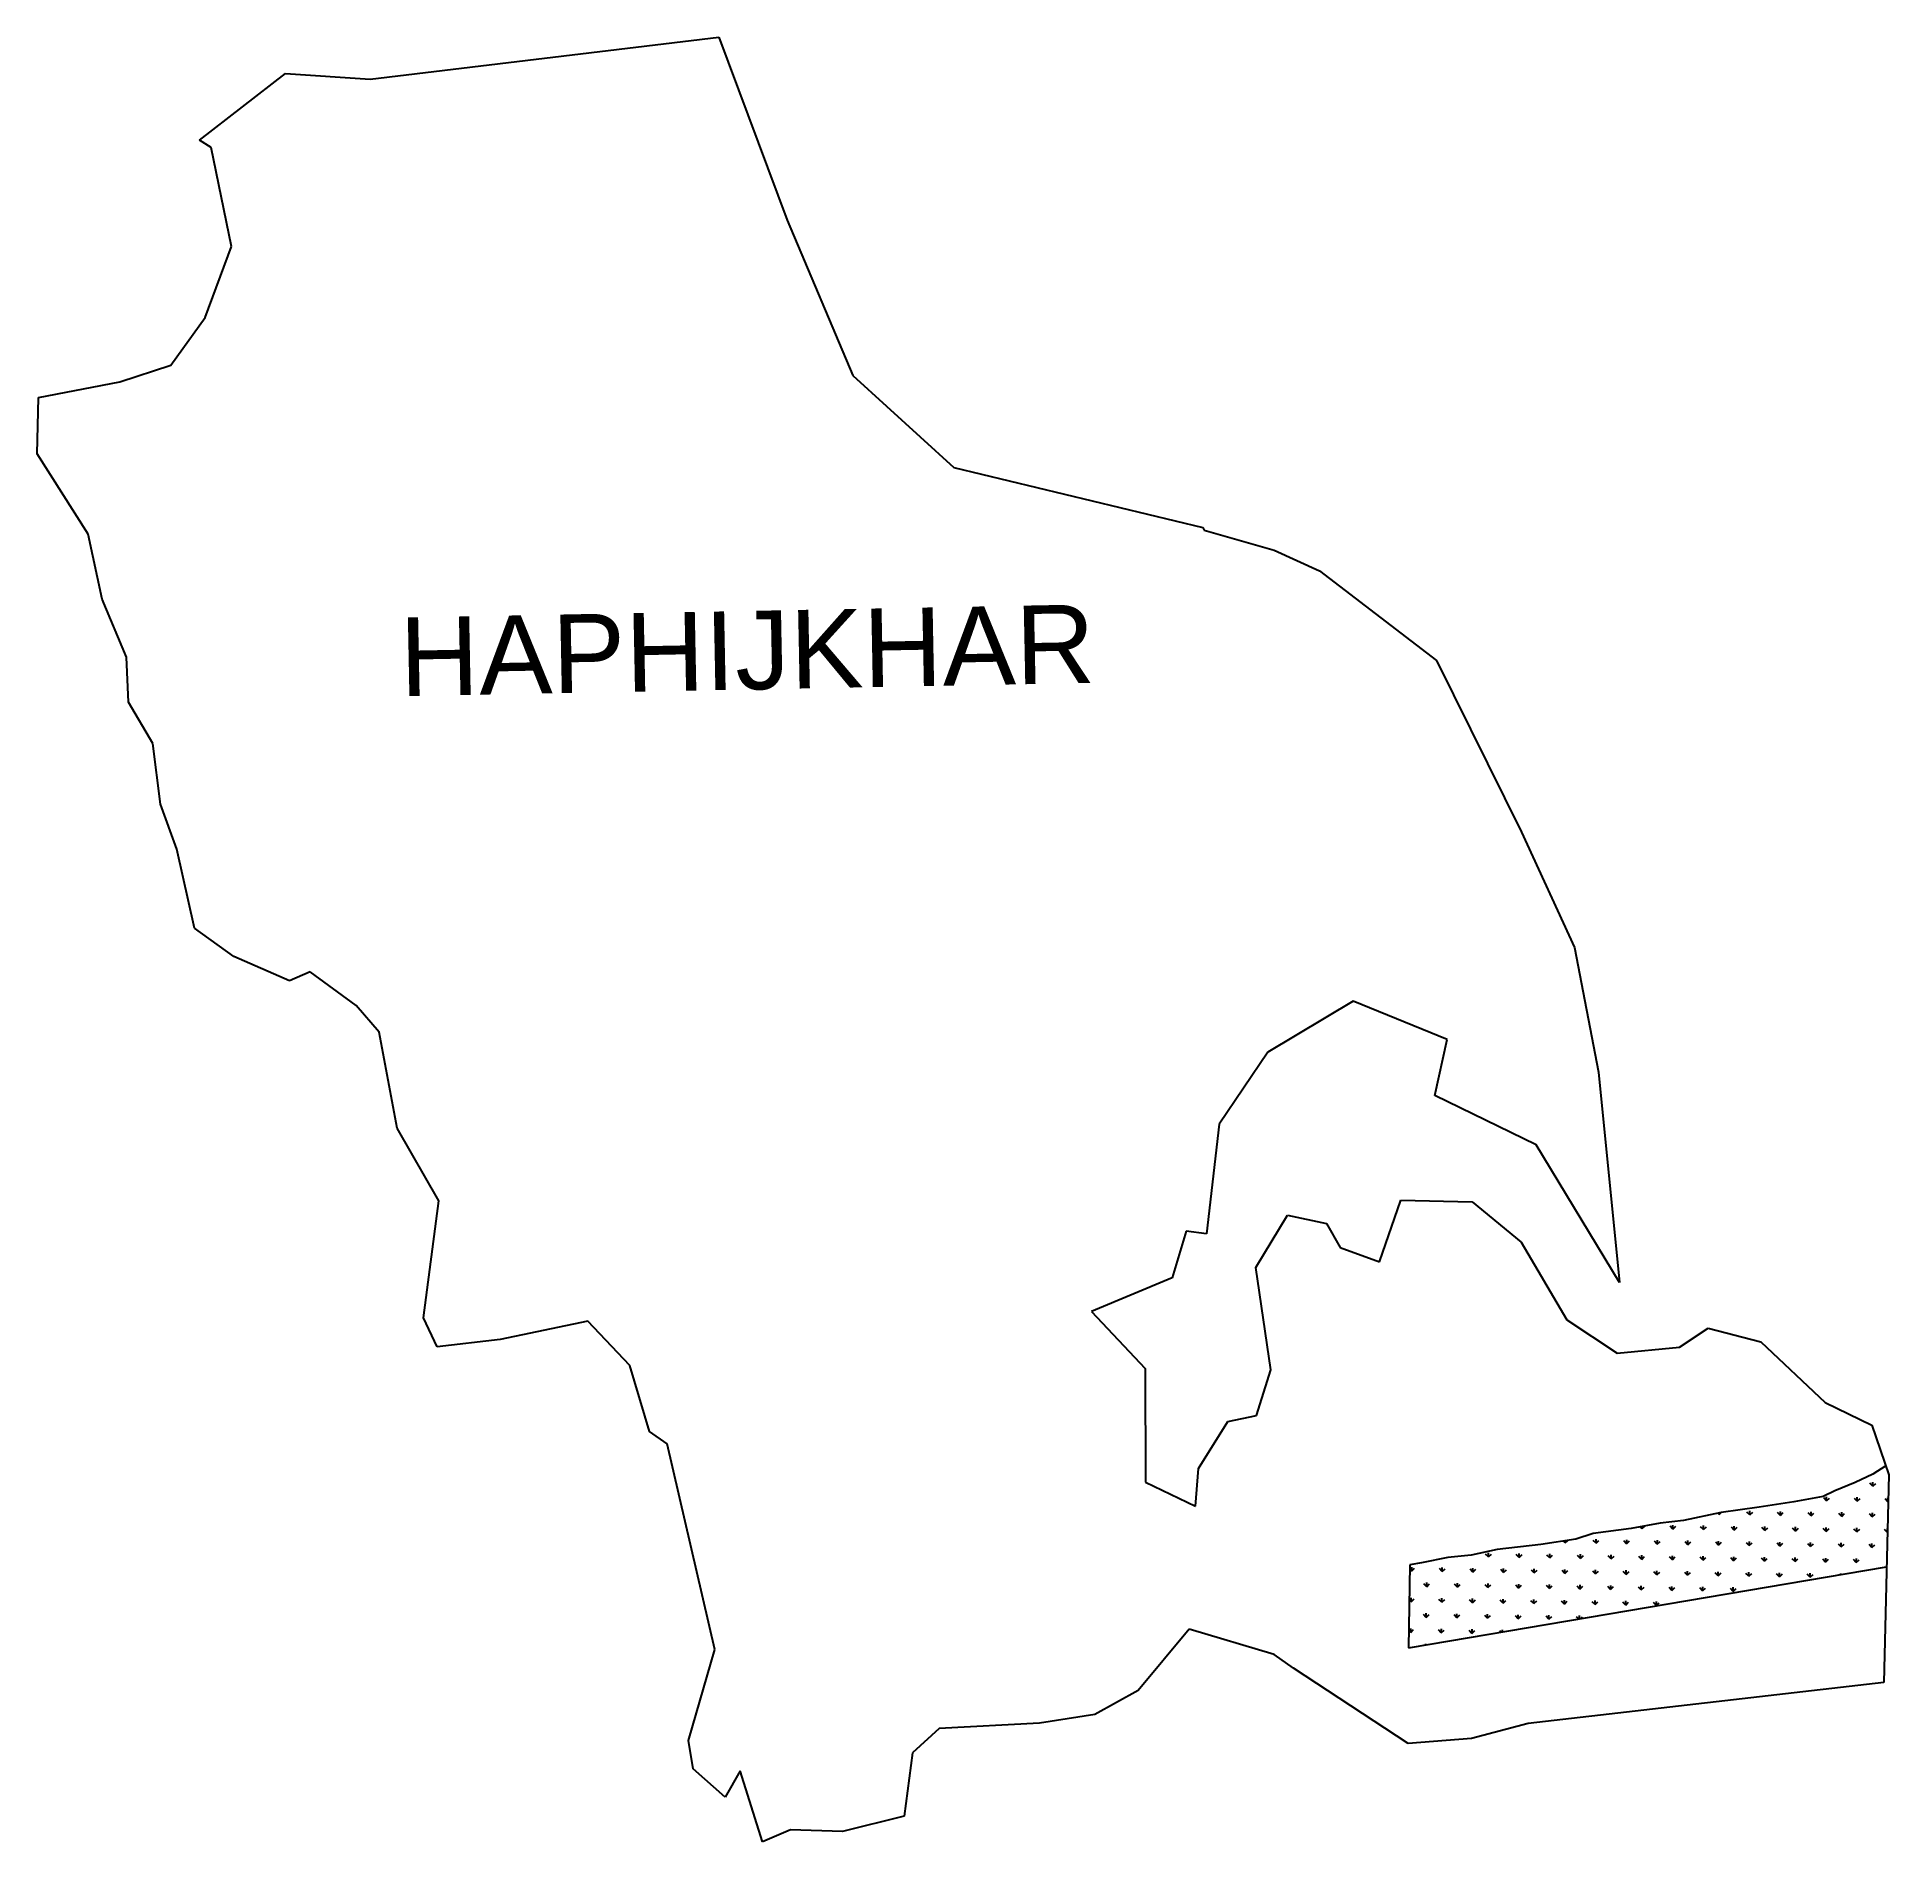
# Model space of a CAD drawing. Header units: metres. Extents: x 286682 to 289245, y 2022556 to 2025054.
import ezdxf

# ---------------------------------------------------------------- set-up
doc = ezdxf.new("R2010")
doc.units = ezdxf.units.M
for name, color, linetype in [('MANGROOVES', 112, 'Continuous'), ('village', 3, 'Continuous'), ('VILLAGE NAME', 250, 'Continuous')]:
    doc.layers.add(name, color=color, linetype=linetype)
doc.styles.get("Standard").update_dxf_attribs({"font": 'simplex.shx'})

msp = doc.modelspace()

# ---------------------------------------------------------------- linework, layer by layer
at = {"layer": 'MANGROOVES'}
for p, q in [((289240.9, 2023076.5), (289222.9, 2023064.9)), ((289240.9, 2023076.5), (289222.9, 2023064.9)), ((289198.7, 2023053.3), (289170.4, 2023041.6)), ((289198.7, 2023053.3), (289170.4, 2023041.6)), ((289222.9, 2023064.9), (289198.7, 2023053.3)), ((289222.9, 2023064.9), (289198.7, 2023053.3)), ((289113.9, 2023026.4), (289065.6, 2023019.1)), ((289113.9, 2023026.4), (289065.6, 2023019.1)), ((289154.2, 2023033.9), (289113.9, 2023026.4)), ((289154.2, 2023033.9), (289113.9, 2023026.4)), ((289170.4, 2023041.6), (289154.2, 2023033.9)), ((289170.4, 2023041.6), (289154.2, 2023033.9)), ((288928.7, 2022997.1), (288888.4, 2022989.7)), ((288928.7, 2022997.1), (288888.4, 2022989.7)), ((288960.9, 2023000.6), (288928.7, 2022997.1)), ((288960.9, 2023000.6), (288928.7, 2022997.1)), ((289013.3, 2023011.9), (288960.9, 2023000.6)), ((289013.3, 2023011.9), (288960.9, 2023000.6)), ((289065.6, 2023019.1), (289013.3, 2023011.9)), ((289065.6, 2023019.1), (289013.3, 2023011.9)), ((288811.8, 2022974.8), (288763.5, 2022967.5)), ((288811.8, 2022974.8), (288763.5, 2022967.5)), ((288836.1, 2022982.5), (288811.8, 2022974.8)), ((288836.1, 2022982.5), (288811.8, 2022974.8)), ((288888.4, 2022989.7), (288836.1, 2022982.5)), ((288888.4, 2022989.7), (288836.1, 2022982.5)), ((288634.7, 2022949.4), (288598.4, 2022941.9)), ((288634.7, 2022949.4), (288598.4, 2022941.9)), ((288666.9, 2022952.9), (288634.7, 2022949.4)), ((288666.9, 2022952.9), (288634.7, 2022949.4)), ((288703.2, 2022960.4), (288666.9, 2022952.9)), ((288703.2, 2022960.4), (288666.9, 2022952.9)), ((288763.5, 2022967.5), (288703.2, 2022960.4)), ((288763.5, 2022967.5), (288703.2, 2022960.4)), ((288582.3, 2022939.2), (288580.6, 2022824.4)), ((288582.3, 2022939.2), (288580.6, 2022824.4)), ((288580.6, 2022824.4), (289242.1, 2022936.6)), ((288580.6, 2022824.4), (289242.1, 2022936.6)), ((288598.4, 2022941.9), (288582.3, 2022939.2)), ((288598.4, 2022941.9), (288582.3, 2022939.2))]:
    msp.add_line(p, q, dxfattribs=at)
at = {"layer": 'MANGROOVES', "linetype": 'Continuous'}
for p, q in [((289222.9, 2023048.1), (289219, 2023052.2)), ((289222.9, 2023048.1), (289223, 2023053.8)), ((289222.9, 2023048.1), (289227, 2023052.1)), ((289159, 2023027.9), (289155.1, 2023031.9)), ((289159, 2023027.9), (289159.1, 2023033.5)), ((289159, 2023027.9), (289163, 2023031.8)), ((289201.4, 2023027.3), (289197.5, 2023031.3)), ((289201.4, 2023027.3), (289201.5, 2023032.9)), ((289201.4, 2023027.3), (289205.5, 2023031.2)), ((289243.8, 2023026.6), (289239.9, 2023030.7)), ((289243.8, 2023026.6), (289243.9, 2023032.2)), ((289010.2, 2023009), (289008.4, 2023010.8)), ((289010.2, 2023009), (289013.2, 2023011.9)), ((289010.2, 2023009), (289010.2, 2023011.2)), ((289052.6, 2023008.3), (289048.7, 2023012.3)), ((289052.6, 2023008.3), (289052.7, 2023013.9)), ((289052.6, 2023008.3), (289056.7, 2023012.2)), ((289095, 2023007.7), (289091.1, 2023011.7)), ((289095, 2023007.7), (289095.1, 2023013.3)), ((289095, 2023007.7), (289099.1, 2023011.6)), ((289137.5, 2023007), (289133.5, 2023011.1)), ((289137.5, 2023007), (289137.5, 2023012.6)), ((289137.5, 2023007), (289141.5, 2023010.9)), ((289179.9, 2023006.4), (289176, 2023010.4)), ((289179.9, 2023006.4), (289180, 2023012)), ((289179.9, 2023006.4), (289183.9, 2023010.3)), ((289222.3, 2023005.7), (289218.4, 2023009.8)), ((289222.3, 2023005.7), (289222.4, 2023011.4)), ((289222.3, 2023005.7), (289226.3, 2023009.6)), ((288797.4, 2022969.8), (288795, 2022972.2)), ((288797.4, 2022969.8), (288800.9, 2022973.1)), ((288797.4, 2022969.8), (288797.5, 2022972.6)), ((288839.9, 2022969.1), (288835.9, 2022973.2)), ((288839.9, 2022969.1), (288839.9, 2022974.7)), ((288839.9, 2022969.1), (288843.9, 2022973)), ((288882.3, 2022968.5), (288878.4, 2022972.5)), ((288882.3, 2022968.5), (288882.4, 2022974.1)), ((288882.3, 2022968.5), (288886.3, 2022972.4)), ((288903.8, 2022989.4), (288901.2, 2022992.1)), ((288903.8, 2022989.4), (288907.9, 2022993.3)), ((288903.8, 2022989.4), (288903.9, 2022992.5)), ((288924.7, 2022967.8), (288920.8, 2022971.9)), ((288924.7, 2022967.8), (288924.8, 2022973.5)), ((288924.7, 2022967.8), (288928.7, 2022971.7)), ((288946.2, 2022988.7), (288942.3, 2022992.8)), ((288946.2, 2022988.7), (288946.3, 2022994.3)), ((288946.2, 2022988.7), (288950.3, 2022992.6)), ((288967.1, 2022967.2), (288963.2, 2022971.2)), ((288967.1, 2022967.2), (288967.2, 2022972.8)), ((288967.1, 2022967.2), (288971.2, 2022971.1)), ((288988.7, 2022988.1), (288984.7, 2022992.1)), ((288988.7, 2022988.1), (288988.7, 2022993.7)), ((288988.7, 2022988.1), (288992.7, 2022992)), ((289009.5, 2022966.5), (289009.6, 2022972.2)), ((289031.1, 2022987.4), (289027.2, 2022991.5)), ((289031.1, 2022987.4), (289031.2, 2022993)), ((289031.1, 2022987.4), (289035.1, 2022991.3)), ((289052, 2022965.9), (289052.1, 2022971.5)), ((289073.5, 2022986.8), (289069.6, 2022990.8)), ((289073.5, 2022986.8), (289073.6, 2022992.4)), ((289073.5, 2022986.8), (289077.5, 2022990.7)), ((289094.4, 2022965.2), (289094.5, 2022970.9)), ((289115.9, 2022986.1), (289112, 2022990.2)), ((289115.9, 2022986.1), (289116, 2022991.8)), ((289115.9, 2022986.1), (289120, 2022990)), ((289158.3, 2022985.5), (289154.4, 2022989.5)), ((289158.3, 2022985.5), (289158.4, 2022991.1)), ((289158.3, 2022985.5), (289162.4, 2022989.4)), ((289200.8, 2022984.8), (289196.9, 2022988.9)), ((289200.8, 2022984.8), (289200.9, 2022990.5)), ((289200.8, 2022984.8), (289204.8, 2022988.8)), ((289243.2, 2022984.2), (289239.3, 2022988.2)), ((289243.2, 2022984.2), (289243.3, 2022989.8)), ((288648.6, 2022950.8), (288648.6, 2022950.9)), ((288648.6, 2022950.8), (288648.7, 2022950.9)), ((288648.6, 2022950.8), (288648.6, 2022950.9)), ((288691.1, 2022950.2), (288687.1, 2022954.2)), ((288691.1, 2022950.2), (288691.1, 2022955.8)), ((288691.1, 2022950.2), (288695.1, 2022954.1)), ((288733.5, 2022949.5), (288729.6, 2022953.6)), ((288733.5, 2022949.5), (288733.6, 2022955.2)), ((288733.5, 2022949.5), (288737.5, 2022953.4)), ((288775.9, 2022948.9), (288772, 2022952.9)), ((288775.9, 2022948.9), (288776, 2022954.5)), ((288775.9, 2022948.9), (288779.9, 2022952.8)), ((288818.3, 2022948.2), (288814.4, 2022952.3)), ((288818.3, 2022948.2), (288818.4, 2022953.9)), ((288818.3, 2022948.2), (288822.4, 2022952.1)), ((288860.7, 2022947.6), (288856.8, 2022951.6)), ((288860.7, 2022947.6), (288860.8, 2022953.2)), ((288860.7, 2022947.6), (288864.8, 2022951.5)), ((288903.2, 2022946.9), (288899.3, 2022951)), ((288903.2, 2022946.9), (288903.3, 2022952.6)), ((288903.2, 2022946.9), (288907.2, 2022950.9)), ((288945.6, 2022946.3), (288941.7, 2022950.3)), ((288945.6, 2022946.3), (288945.7, 2022951.9)), ((288945.6, 2022946.3), (288949.6, 2022950.2)), ((288988, 2022945.6), (288984.1, 2022949.7)), ((288988, 2022945.6), (288988.1, 2022951.3)), ((288988, 2022945.6), (288992.1, 2022949.6)), ((289009.5, 2022966.5), (289005.6, 2022970.6)), ((289009.5, 2022966.5), (289013.6, 2022970.5)), ((289030.4, 2022945), (289026.5, 2022949)), ((289030.4, 2022945), (289030.5, 2022950.6)), ((289030.4, 2022945), (289034.5, 2022948.9)), ((289052, 2022965.9), (289048.1, 2022969.9)), ((289052, 2022965.9), (289056, 2022969.8)), ((289072.9, 2022944.4), (289068.9, 2022948.4)), ((289072.9, 2022944.4), (289072.9, 2022950)), ((289072.9, 2022944.4), (289076.9, 2022948.3)), ((289094.4, 2022965.2), (289090.5, 2022969.3)), ((289094.4, 2022965.2), (289098.4, 2022969.2)), ((289115.3, 2022943.7), (289111.4, 2022947.7)), ((289115.3, 2022943.7), (289115.4, 2022949.3)), ((289115.3, 2022943.7), (289119.3, 2022947.6)), ((289136.8, 2022964.6), (289132.9, 2022968.6)), ((289136.8, 2022964.6), (289136.9, 2022970.2)), ((289136.8, 2022964.6), (289140.8, 2022968.5)), ((289157.7, 2022943.1), (289153.8, 2022947.1)), ((289157.7, 2022943.1), (289157.8, 2022948.7)), ((289157.7, 2022943.1), (289161.7, 2022947)), ((289179.2, 2022964), (289175.3, 2022968)), ((289179.2, 2022964), (289179.3, 2022969.6)), ((289179.2, 2022964), (289183.3, 2022967.9)), ((289200.1, 2022942.4), (289196.2, 2022946.5)), ((289200.1, 2022942.4), (289200.2, 2022948)), ((289200.1, 2022942.4), (289204.2, 2022946.3)), ((289221.7, 2022963.3), (289217.7, 2022967.3)), ((289221.7, 2022963.3), (289221.7, 2022968.9)), ((289221.7, 2022963.3), (289225.7, 2022967.2)), ((288584.7, 2022930.6), (288582.2, 2022933.1)), ((288584.7, 2022930.6), (288584.8, 2022936.2)), ((288584.7, 2022930.6), (288588.7, 2022934.5)), ((288627.1, 2022929.9), (288623.2, 2022934)), ((288627.1, 2022929.9), (288627.2, 2022935.6)), ((288627.1, 2022929.9), (288631.1, 2022933.8)), ((288669.5, 2022929.3), (288665.6, 2022933.3)), ((288669.5, 2022929.3), (288669.6, 2022934.9)), ((288669.5, 2022929.3), (288673.6, 2022933.2)), ((288712, 2022928.6), (288708, 2022932.7)), ((288712, 2022928.6), (288712, 2022934.3)), ((288712, 2022928.6), (288716, 2022932.6)), ((288754.4, 2022928), (288750.5, 2022932)), ((288754.4, 2022928), (288754.5, 2022933.6)), ((288754.4, 2022928), (288758.4, 2022931.9)), ((288796.8, 2022927.3), (288792.9, 2022931.4)), ((288796.8, 2022927.3), (288796.9, 2022933)), ((288796.8, 2022927.3), (288800.8, 2022931.3)), ((288839.2, 2022926.7), (288835.3, 2022930.7)), ((288839.2, 2022926.7), (288839.3, 2022932.3)), ((288839.2, 2022926.7), (288843.3, 2022930.6)), ((288881.6, 2022926.1), (288877.7, 2022930.1)), ((288881.6, 2022926.1), (288881.7, 2022931.7)), ((288881.6, 2022926.1), (288885.7, 2022930)), ((288924.1, 2022925.4), (288920.1, 2022929.4)), ((288924.1, 2022925.4), (288924.1, 2022931)), ((288924.1, 2022925.4), (288928.1, 2022929.3)), ((288966.5, 2022924.8), (288962.6, 2022928.8)), ((288966.5, 2022924.8), (288966.6, 2022930.4)), ((288966.5, 2022924.8), (288970.5, 2022928.7)), ((289008.9, 2022924.1), (289005, 2022928.2)), ((289008.9, 2022924.1), (289009, 2022929.7)), ((289008.9, 2022924.1), (289012.9, 2022928)), ((289051.3, 2022923.5), (289047.4, 2022927.5)), ((289051.3, 2022923.5), (289051.4, 2022929.1)), ((289051.3, 2022923.5), (289055.4, 2022927.4)), ((289093.7, 2022922.8), (289089.8, 2022926.9)), ((289093.7, 2022922.8), (289093.8, 2022928.4)), ((289093.7, 2022922.8), (289097.8, 2022926.7)), ((289136.2, 2022922.2), (289132.2, 2022926.2)), ((289136.2, 2022922.2), (289136.3, 2022927.8)), ((289136.2, 2022922.2), (289140.2, 2022926.1)), ((289175, 2022925.2), (289174.7, 2022925.6)), ((289178.7, 2022925.8), (289178.7, 2022927.2)), ((288605.6, 2022909), (288601.7, 2022913.1)), ((288605.6, 2022909), (288605.7, 2022914.7)), ((288605.6, 2022909), (288609.6, 2022913)), ((288648, 2022908.4), (288644.1, 2022912.4)), ((288648, 2022908.4), (288648.1, 2022914)), ((288648, 2022908.4), (288652, 2022912.3)), ((288690.4, 2022907.8), (288686.5, 2022911.8)), ((288690.4, 2022907.8), (288690.5, 2022913.4)), ((288690.4, 2022907.8), (288694.5, 2022911.7)), ((288732.8, 2022907.1), (288728.9, 2022911.1)), ((288732.8, 2022907.1), (288732.9, 2022912.7)), ((288732.8, 2022907.1), (288736.9, 2022911)), ((288775.3, 2022906.5), (288771.3, 2022910.5)), ((288775.3, 2022906.5), (288775.3, 2022912.1)), ((288775.3, 2022906.5), (288779.3, 2022910.4)), ((288817.7, 2022905.8), (288813.8, 2022909.8)), ((288817.7, 2022905.8), (288817.8, 2022911.4)), ((288817.7, 2022905.8), (288821.7, 2022909.7)), ((288860.1, 2022905.2), (288856.2, 2022909.2)), ((288860.1, 2022905.2), (288860.2, 2022910.8)), ((288860.1, 2022905.2), (288864.1, 2022909.1)), ((288902.5, 2022904.5), (288898.6, 2022908.6)), ((288902.5, 2022904.5), (288902.6, 2022910.1)), ((288902.5, 2022904.5), (288906.6, 2022908.4)), ((288944.9, 2022903.9), (288941, 2022907.9)), ((288944.9, 2022903.9), (288945, 2022909.5)), ((288944.9, 2022903.9), (288949, 2022907.8)), ((288987.4, 2022903.2), (288983.5, 2022907.3)), ((288987.4, 2022903.2), (288987.5, 2022908.9)), ((288987.4, 2022903.2), (288991.4, 2022907.1)), ((289029.8, 2022902.6), (289025.9, 2022906.6)), ((289029.8, 2022902.6), (289029.9, 2022908.2)), ((289029.8, 2022902.6), (289033.8, 2022906.5)), ((288584, 2022888.2), (288581.6, 2022890.7)), ((288584, 2022888.2), (288584.1, 2022893.8)), ((288584, 2022888.2), (288588.1, 2022892.1)), ((288604.9, 2022866.6), (288601, 2022870.7)), ((288604.9, 2022866.6), (288605, 2022872.2)), ((288604.9, 2022866.6), (288609, 2022870.5)), ((288626.5, 2022887.5), (288622.5, 2022891.5)), ((288626.5, 2022887.5), (288626.5, 2022893.1)), ((288626.5, 2022887.5), (288630.5, 2022891.4)), ((288647.3, 2022866), (288643.4, 2022870)), ((288647.3, 2022866), (288647.4, 2022871.6)), ((288647.3, 2022866), (288651.4, 2022869.9)), ((288668.9, 2022886.9), (288665, 2022890.9)), ((288668.9, 2022886.9), (288669, 2022892.5)), ((288668.9, 2022886.9), (288672.9, 2022890.8)), ((288689.8, 2022865.3), (288685.9, 2022869.4)), ((288689.8, 2022865.3), (288689.9, 2022871)), ((288689.8, 2022865.3), (288693.8, 2022869.2)), ((288711.3, 2022886.2), (288707.4, 2022890.3)), ((288711.3, 2022886.2), (288711.4, 2022891.8)), ((288711.3, 2022886.2), (288715.3, 2022890.1)), ((288732.2, 2022864.7), (288728.3, 2022868.7)), ((288732.2, 2022864.7), (288732.3, 2022870.3)), ((288732.2, 2022864.7), (288736.2, 2022868.6)), ((288753.7, 2022885.6), (288749.8, 2022889.6)), ((288753.7, 2022885.6), (288753.8, 2022891.2)), ((288753.7, 2022885.6), (288757.8, 2022889.5)), ((288774.6, 2022864), (288774.7, 2022869.7)), ((288796.1, 2022884.9), (288792.2, 2022889)), ((288796.1, 2022884.9), (288796.2, 2022890.5)), ((288796.1, 2022884.9), (288800.2, 2022888.8)), ((288817.1, 2022864.5), (288817.1, 2022869)), ((288838.6, 2022884.3), (288834.7, 2022888.3)), ((288838.6, 2022884.3), (288838.7, 2022889.9)), ((288838.6, 2022884.3), (288842.6, 2022888.2)), ((288881, 2022883.6), (288877.1, 2022887.7)), ((288881, 2022883.6), (288881.1, 2022889.3)), ((288881, 2022883.6), (288885, 2022887.5)), ((288923.4, 2022883), (288919.5, 2022887)), ((288923.4, 2022883), (288923.5, 2022888.6)), ((288923.4, 2022883), (288927.4, 2022886.9)), ((288583.4, 2022845.7), (288580.9, 2022848.3)), ((288583.4, 2022845.7), (288583.5, 2022851.4)), ((288583.4, 2022845.7), (288587.4, 2022849.7)), ((288625.8, 2022845.1), (288621.9, 2022849.1)), ((288625.8, 2022845.1), (288625.9, 2022850.7)), ((288625.8, 2022845.1), (288629.9, 2022849)), ((288668.2, 2022844.4), (288664.3, 2022848.5)), ((288668.2, 2022844.4), (288668.3, 2022850.1)), ((288668.2, 2022844.4), (288672.3, 2022848.4)), ((288708.4, 2022846.1), (288706.7, 2022847.8)), ((288710.7, 2022846.5), (288710.7, 2022849.4)), ((288714, 2022847), (288714.7, 2022847.7)), ((288774.6, 2022864), (288770.7, 2022868.1)), ((288774.6, 2022864), (288778.7, 2022868)), ((288816.1, 2022864.3), (288813.1, 2022867.4)), ((288818.4, 2022864.7), (288821.1, 2022867.3)), ((288600.8, 2022827.8), (288600.4, 2022828.2)), ((288604.3, 2022828.4), (288604.4, 2022829.8))]:
    msp.add_line(p, q, dxfattribs=at)
at = {"layer": 'village', "color": 3, "true_color": 0x00ff00}
for p, q in [((287143.3, 2024995.6), (287626, 2025054.1)), ((287626, 2025054.1), (287720.5, 2024800.5)), ((286907.3, 2024911.4), (287026.1, 2025003.6)), ((287026.1, 2025003.6), (287143.3, 2024995.6)), ((286923.4, 2024901.1), (286907.3, 2024911.4)), ((286951.4, 2024764.3), (286923.4, 2024901.1)), ((287720.5, 2024800.5), (287811.5, 2024585.7)), ((286915.2, 2024665.8), (286951.4, 2024764.3)), ((286867.7, 2024599.9), (286915.2, 2024665.8)), ((286796.7, 2024576.9), (286867.7, 2024599.9)), ((287811.5, 2024585.7), (287951.2, 2024458.3)), ((286684.5, 2024555.3), (286796.7, 2024576.9)), ((286682.3, 2024477.3), (286684.5, 2024555.3)), ((286753.3, 2024366.2), (286682.3, 2024477.3)), ((287951.2, 2024458.3), (288295.6, 2024375.2)), ((286772.4, 2024276), (286753.3, 2024366.2)), ((288295.6, 2024375.2), (288297.7, 2024371.3)), ((288297.7, 2024371.3), (288394.4, 2024343.7)), ((288394.4, 2024343.7), (288457, 2024315.4)), ((288457, 2024315.4), (288619.2, 2024191.1)), ((286806.1, 2024195.8), (286772.4, 2024276)), ((286809, 2024133.5), (286806.1, 2024195.8)), ((288619.2, 2024191.1), (288736.9, 2023953.6)), ((286842.4, 2024076.3), (286809, 2024133.5)), ((286853.3, 2023992.1), (286842.4, 2024076.3)), ((286875.9, 2023929.9), (286853.3, 2023992.1)), ((288736.9, 2023953.6), (288810.1, 2023793.9)), ((286900.3, 2023820.7), (286875.9, 2023929.9)), ((286954.6, 2023781.5), (286900.3, 2023820.7)), ((288810.1, 2023793.9), (288843.5, 2023621.3)), ((287031.9, 2023747.5), (286954.6, 2023781.5)), ((287060.2, 2023760.1), (287031.9, 2023747.5)), ((287124.2, 2023713.6), (287060.2, 2023760.1)), ((288504, 2023719.5), (288385.9, 2023648.8)), ((288634, 2023666.6), (288504, 2023719.5)), ((287156, 2023676.6), (287124.2, 2023713.6)), ((287180.7, 2023543.6), (287156, 2023676.6)), ((288616.7, 2023589.1), (288634, 2023666.6)), ((288385.9, 2023648.8), (288318.4, 2023549.4)), ((288843.5, 2023621.3), (288872.6, 2023330.3)), ((288757, 2023520.8), (288616.7, 2023589.1)), ((287238.2, 2023443.3), (287180.7, 2023543.6)), ((288318.4, 2023549.4), (288300.8, 2023397.4)), ((288872.6, 2023330.3), (288757, 2023520.8)), ((287217, 2023281.2), (287238.2, 2023443.3)), ((288540.4, 2023358.5), (288569.7, 2023444.3)), ((288569.7, 2023444.3), (288668.7, 2023441.8)), ((288668.7, 2023441.8), (288736.4, 2023386)), ((288369.3, 2023350.7), (288413, 2023423.2)), ((288413, 2023423.2), (288467, 2023412)), ((288467, 2023412), (288486, 2023378.7)), ((288272.5, 2023401.2), (288253.1, 2023336.8)), ((288300.8, 2023397.4), (288272.5, 2023401.2)), ((288736.4, 2023386), (288799.4, 2023278.4)), ((288486, 2023378.7), (288540.4, 2023358.5)), ((288253.1, 2023336.8), (288141.6, 2023289.9)), ((288389.7, 2023209.1), (288369.3, 2023350.7)), ((287236.2, 2023241.1), (287217, 2023281.2)), ((288141.6, 2023289.9), (288216, 2023211)), ((287444.7, 2023276.5), (287323.5, 2023251.3)), ((287502.7, 2023215), (287444.7, 2023276.5)), ((288799.4, 2023278.4), (288869.4, 2023232.4)), ((288955.6, 2023240.6), (288994.9, 2023267.1)), ((288994.9, 2023267.1), (289068.1, 2023247.8)), ((287323.5, 2023251.3), (287236.2, 2023241.1)), ((288869.4, 2023232.4), (288955.6, 2023240.6)), ((289068.1, 2023247.8), (289157.2, 2023163.9)), ((287530.1, 2023123.8), (287502.7, 2023215)), ((288216, 2023211), (288216.6, 2023053.8)), ((288370.1, 2023145.9), (288389.7, 2023209.1)), ((289157.2, 2023163.9), (289221.5, 2023132.5)), ((288289.8, 2023072.5), (288330.3, 2023137.7)), ((288330.3, 2023137.7), (288370.1, 2023145.9)), ((289221.5, 2023132.5), (289245.3, 2023063.8)), ((287554.4, 2023106.9), (287530.1, 2023123.8)), ((287620.6, 2022822.1), (287554.4, 2023106.9)), ((288216.6, 2023053.8), (288285.8, 2023020.7)), ((288285.8, 2023020.7), (288289.8, 2023072.5)), ((289245.3, 2023063.8), (289238.1, 2022776.3)), ((288276.8, 2022850.4), (288206.1, 2022765.2)), ((288394.3, 2022815.1), (288276.8, 2022850.4)), ((287583.8, 2022696.3), (287620.6, 2022822.1)), ((288421, 2022796.2), (288394.3, 2022815.1)), ((288579.7, 2022691.8), (288421, 2022796.2)), ((289238.1, 2022776.3), (288746.2, 2022719.5)), ((288206.1, 2022765.2), (288146.3, 2022732.3)), ((288069.7, 2022720.1), (287930.8, 2022712.8)), ((288146.3, 2022732.3), (288069.7, 2022720.1)), ((288746.2, 2022719.5), (288667.5, 2022698.9)), ((287590.4, 2022657), (287583.8, 2022696.3)), ((287930.8, 2022712.8), (287894.1, 2022679.1)), ((288667.5, 2022698.9), (288579.7, 2022691.8)), ((287894.1, 2022679.1), (287882.5, 2022591.2)), ((287634.5, 2022617.8), (287590.4, 2022657)), ((287655.6, 2022654.2), (287634.5, 2022617.8)), ((287686.3, 2022555.7), (287655.6, 2022654.2)), ((287882.5, 2022591.2), (287797, 2022570.2)), ((287725, 2022572.6), (287686.3, 2022555.7)), ((287797, 2022570.2), (287725, 2022572.6))]:
    msp.add_line(p, q, dxfattribs=at)

# ---------------------------------------------------------------- texts
at = {"layer": 'VILLAGE NAME', "insert": (287183.1, 2024250.4), "char_height": 108.748, "attachment_point": 1, "rotation": 1.1028}
msp.add_mtext_dynamic_manual_height_columns('{\\fArial|b0|i0|c0|p34;HAPHIJKHAR}', width=726.929, gutter_width=543.7, heights=[0], dxfattribs=at)

doc.saveas('drawing.dxf')
